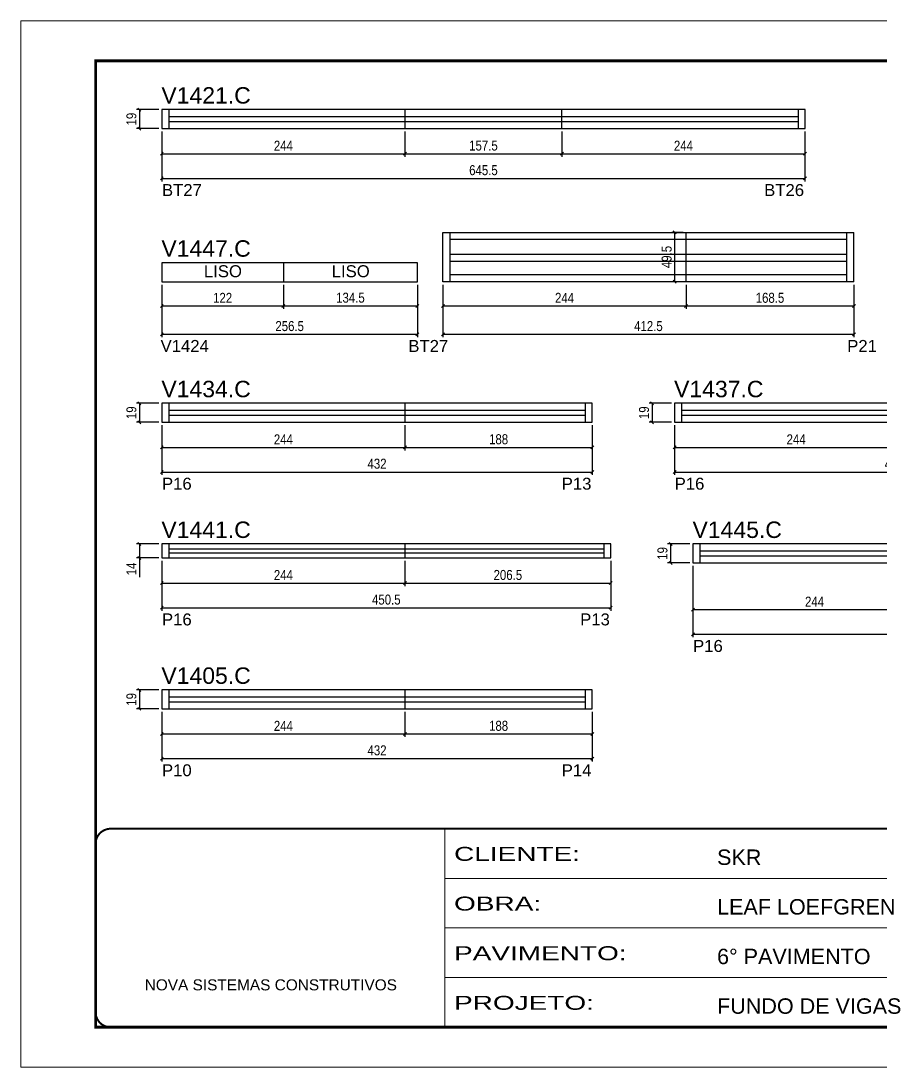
# Model space of a CAD drawing. Extents: x 1959 to 8212, y 239 to 4735.
# Drawn here: x 6727 to 7590, y 2537 to 3587 of the extents above; entities that cross this region are included whole.
import ezdxf

# ---------------------------------------------------------------- set-up
doc = ezdxf.new("R2010")
doc.units = 0
doc.linetypes.add('CONTINUO', pattern=[0])
doc.linetypes.add('DASHED', pattern=[0.75, 0.5, -0.25])
for name, color, linetype in [('5', 5, 'Continuous'), ('COTA', 241, 'Continuous'), ('NOMENCLATURA', 7, 'Continuous'), ('Painéis', 200, 'Continuous'), ('SARR_2.2x7', 40, 'Continuous'), ('SARR_EDITAR', 141, 'Continuous')]:
    doc.layers.add(name, color=color, linetype=linetype)
doc.layers.add('Folhas', color=255, linetype='Continuous', lineweight=9)
doc.layers.add('SARRAFO DE PRESSAO', color=251, linetype='DASHED', lineweight=9)
doc.styles.add('ARIAL', font='arial.ttf')
doc.styles.add('COTA TECNICA', font='techl___.ttf', dxfattribs={"height": 10})
doc.styles.add('COTA TECNICA-50', font='techl___.ttf', dxfattribs={"height": 10})
doc.styles.get("Standard").update_dxf_attribs({"font": 'arial.ttf'})
doc.styles.add('Tecnologia', font='')
doc.styles.get('Tecnologia').set_extended_font_data('Forgotten Futurist')
doc.dimstyles.new('COTA PAINEL-50', dxfattribs={"dimtxt": 10, "dimasz": 3, "dimexe": 3, "dimexo": 3, "dimgap": 3, "dimtad": 1, "dimdec": 1, "dimzin": 12, "dimdsep": 46, "dimtxsty": 'COTA TECNICA-50', "dimblk1": 'OBLIQUE', "dimblk2": 'OBLIQUE', "dimsah": 1, "dimcen": 0.9, "dimclrd": 4, "dimclre": 4, "dimclrt": 240, "dimadec": 1, "dimazin": 3, "dimtfac": 1, "dimtdec": 1, "dimtmove": 0, "dimatfit": 3, "dimfxl": 1, "dimtolj": 1, "dimtzin": 12, "dimarcsym": 0})
doc.dimstyles.new('PAINEL', dxfattribs={"dimtxt": 10, "dimasz": 3, "dimexe": 3, "dimexo": 3, "dimgap": 3, "dimtad": 1, "dimdec": 1, "dimzin": 12, "dimdsep": 46, "dimtxsty": 'COTA TECNICA', "dimblk1": 'OBLIQUE', "dimblk2": 'OBLIQUE', "dimsah": 1, "dimcen": 0.9, "dimclrd": 4, "dimclre": 4, "dimclrt": 240, "dimadec": 1, "dimazin": 3, "dimtfac": 1, "dimtdec": 1, "dimtmove": 0, "dimatfit": 3, "dimfxl": 1, "dimtolj": 1, "dimtzin": 12, "dimarcsym": 0})

# ---------------------------------------------------------------- blocks, each defined once
blk = doc.blocks.new('9999999999')
at = {"color": 30, "linetype": 'CONTINUO'}
for p, q in [((98564.6, 34230.2), (98564.6, 34429.4)), ((98564.6, 34379.6), (99584, 34379.6)), ((98564.6, 34329.8), (99488, 34329.8)), ((98564.6, 34280), (99488, 34280))]:
    blk.add_line(p, q, dxfattribs=at)
at = {"color": 30, "linetype": 'CONTINUO', "const_width": 2}
blk.add_lwpolyline([(99584, 34230.2), (99584, 34414.4, 0.414214), (99569, 34429.4), (98229, 34429.4, 0.414214), (98214, 34414.4), (98214, 34245.2, 0.414214), (98229, 34230.2), (99584, 34230.2)], format="xyb", dxfattribs=at)
at = {"layer": 'Folhas'}
blk.add_lwpolyline([(98139, 34190.2), (99624, 34190.2), (99624, 35240.2), (98139, 35240.2)], close=True, dxfattribs=at)
at = {"layer": 'Folhas', "color": 30, "const_width": 3}
blk.add_lwpolyline([(98214, 34230.2), (99584, 34230.2), (99584, 35200.2), (98214, 35200.2)], close=True, dxfattribs=at)
at = {"color": 7, "linetype": 'Continuous', "ltscale": 5, "style": 'ARIAL'}
for s, height, p in [('SKR', 15.48, (98837.7, 34393.1)), ('LEAF LOEFGREN', 15.483, (98837.7, 34343.3)), ('6° PAVIMENTO', 15.483, (98837.7, 34293.5)), ('NOVA SISTEMAS CONSTRUTIVOS', 11.059, (98263.2, 34267.2)), ('FUNDO DE VIGAS', 15.483, (98837.7, 34243.7))]:
    blk.add_text(s, height=height, dxfattribs=at).set_placement(p)
at = {"layer": 'Folhas', "color": 7, "style": 'Tecnologia', "width": 1.5}
for s, p in [('CLIENTE:', (98573.7, 34397.2)), ('OBRA:', (98573.7, 34347.3)), ('PAVIMENTO:', (98573.7, 34297.5)), ('PROJETO:', (98573.7, 34247.7))]:
    blk.add_text(s, height=14, dxfattribs=at).set_placement(p)
blk = doc.blocks.new('_Oblique')
at = {"color": 0, "linetype": 'ByBlock', "lineweight": -2}
blk.add_line((-0.5, -0.5), (0.5, 0.5), dxfattribs=at)
blk = doc.blocks.new('*D108')
at = {"layer": 'COTA', "color": 4, "linetype": 'ByBlock', "lineweight": -2, "transparency": 16777216}
for p, q in [((6868.7, 3475.6), (6868.7, 3425.6)), ((7514.2, 3475.6), (7514.2, 3425.6)), ((6868.7, 3428.6), (7514.2, 3428.6))]:
    blk.add_line(p, q, dxfattribs=at)
at = {"layer": 'Defpoints', "color": 0, "linetype": 'ByBlock', "transparency": 16777216}
for p in [(6868.7, 3478.6), (7514.2, 3478.6), (7514.2, 3428.6)]:
    blk.add_point(p, dxfattribs=at)
at = {"layer": 'COTA', "color": 4, "linetype": 'ByBlock', "lineweight": -2, "transparency": 16777216, "xscale": 3, "yscale": 3, "zscale": 3, "rotation": 180}
blk.add_blockref('_Oblique', (6868.7, 3428.6), dxfattribs=at)
at = {"layer": 'COTA', "color": 4, "linetype": 'ByBlock', "lineweight": -2, "transparency": 16777216, "xscale": 3, "yscale": 3, "zscale": 3}
blk.add_blockref('_Oblique', (7514.2, 3428.6), dxfattribs=at)
at = {"layer": 'COTA', "color": 240, "linetype": 'ByBlock', "transparency": 16777216, "insert": (7191.5, 3436.8), "char_height": 10, "attachment_point": 5, "style": 'COTA TECNICA-50'}
blk.add_mtext('\\A1;645.5', dxfattribs=at)
blk = doc.blocks.new('*D109')
at = {"layer": 'COTA', "color": 4, "lineweight": -2, "transparency": 16777216}
for p, q in [((6865.7, 3497.6), (6843.2, 3497.6)), ((6846.2, 3497.6), (6846.2, 3478.6)), ((6865.7, 3478.6), (6843.2, 3478.6))]:
    blk.add_line(p, q, dxfattribs=at)
at = {"layer": 'Defpoints', "color": 0, "transparency": 16777216}
for p in [(6868.7, 3497.6), (6846.2, 3478.6), (6868.7, 3478.6)]:
    blk.add_point(p, dxfattribs=at)
at = {"layer": 'COTA', "color": 4, "lineweight": -2, "transparency": 16777216, "xscale": 3, "yscale": 3, "zscale": 3}
for p, rotation in [((6846.2, 3497.6), 90), ((6846.2, 3478.6), 270)]:
    blk.add_blockref('_Oblique', p, dxfattribs=dict(at, rotation=rotation))
at = {"layer": 'COTA', "color": 240, "transparency": 16777216, "insert": (6838.2, 3488.1), "char_height": 10, "attachment_point": 5, "rotation": 90, "style": 'COTA TECNICA'}
blk.add_mtext('\\A1;19', dxfattribs=at)
blk = doc.blocks.new('*D110')
at = {"layer": 'COTA', "color": 4, "lineweight": -2, "transparency": 16777216}
for p, q in [((6868.7, 3475.6), (6868.7, 3450.3)), ((7112.7, 3475.6), (7112.7, 3450.3)), ((6868.7, 3453.3), (7112.7, 3453.3))]:
    blk.add_line(p, q, dxfattribs=at)
at = {"layer": 'Defpoints', "color": 0, "transparency": 16777216}
for p in [(6868.7, 3478.6), (7112.7, 3478.6), (7112.7, 3453.3)]:
    blk.add_point(p, dxfattribs=at)
at = {"layer": 'COTA', "color": 4, "lineweight": -2, "transparency": 16777216, "xscale": 3, "yscale": 3, "zscale": 3, "rotation": 180}
blk.add_blockref('_Oblique', (6868.7, 3453.3), dxfattribs=at)
at = {"layer": 'COTA', "color": 4, "lineweight": -2, "transparency": 16777216, "xscale": 3, "yscale": 3, "zscale": 3}
blk.add_blockref('_Oblique', (7112.7, 3453.3), dxfattribs=at)
at = {"layer": 'COTA', "color": 240, "transparency": 16777216, "insert": (6990.7, 3461.4), "char_height": 10, "attachment_point": 5, "style": 'COTA TECNICA'}
blk.add_mtext('\\A1;244', dxfattribs=at)
blk = doc.blocks.new('*D111')
at = {"layer": 'COTA', "color": 4, "lineweight": -2, "transparency": 16777216}
for p, q in [((7112.7, 3475.6), (7112.7, 3450.3)), ((7270.2, 3475.6), (7270.2, 3450.3)), ((7112.7, 3453.3), (7270.2, 3453.3))]:
    blk.add_line(p, q, dxfattribs=at)
at = {"layer": 'Defpoints', "color": 0, "transparency": 16777216}
for p in [(7112.7, 3478.6), (7270.2, 3478.6), (7270.2, 3453.3)]:
    blk.add_point(p, dxfattribs=at)
at = {"layer": 'COTA', "color": 4, "lineweight": -2, "transparency": 16777216, "xscale": 3, "yscale": 3, "zscale": 3, "rotation": 180}
blk.add_blockref('_Oblique', (7112.7, 3453.3), dxfattribs=at)
at = {"layer": 'COTA', "color": 4, "lineweight": -2, "transparency": 16777216, "xscale": 3, "yscale": 3, "zscale": 3}
blk.add_blockref('_Oblique', (7270.2, 3453.3), dxfattribs=at)
at = {"layer": 'COTA', "color": 240, "transparency": 16777216, "insert": (7191.5, 3461.5), "char_height": 10, "attachment_point": 5, "style": 'COTA TECNICA'}
blk.add_mtext('\\A1;157.5', dxfattribs=at)
blk = doc.blocks.new('*D112')
at = {"layer": 'COTA', "color": 4, "lineweight": -2, "transparency": 16777216}
for p, q in [((7270.2, 3475.6), (7270.2, 3450.3)), ((7514.2, 3475.6), (7514.2, 3450.3)), ((7270.2, 3453.3), (7514.2, 3453.3))]:
    blk.add_line(p, q, dxfattribs=at)
at = {"layer": 'Defpoints', "color": 0, "transparency": 16777216}
for p in [(7270.2, 3478.6), (7514.2, 3478.6), (7514.2, 3453.3)]:
    blk.add_point(p, dxfattribs=at)
at = {"layer": 'COTA', "color": 4, "lineweight": -2, "transparency": 16777216, "xscale": 3, "yscale": 3, "zscale": 3, "rotation": 180}
blk.add_blockref('_Oblique', (7270.2, 3453.3), dxfattribs=at)
at = {"layer": 'COTA', "color": 4, "lineweight": -2, "transparency": 16777216, "xscale": 3, "yscale": 3, "zscale": 3}
blk.add_blockref('_Oblique', (7514.2, 3453.3), dxfattribs=at)
at = {"layer": 'COTA', "color": 240, "transparency": 16777216, "insert": (7392.2, 3461.4), "char_height": 10, "attachment_point": 5, "style": 'COTA TECNICA'}
blk.add_mtext('\\A1;244', dxfattribs=at)
blk = doc.blocks.new('*D113')
at = {"layer": 'COTA', "color": 4, "linetype": 'ByBlock', "lineweight": -2, "transparency": 16777216}
for p, q in [((6868.7, 3321.9), (6868.7, 3269.2)), ((7125.2, 3321.9), (7125.2, 3269.2)), ((6868.7, 3272.2), (7125.2, 3272.2))]:
    blk.add_line(p, q, dxfattribs=at)
at = {"layer": 'Defpoints', "color": 0, "linetype": 'ByBlock', "transparency": 16777216}
for p in [(6868.7, 3324.9), (7125.2, 3324.9), (7125.2, 3272.2)]:
    blk.add_point(p, dxfattribs=at)
at = {"layer": 'COTA', "color": 4, "linetype": 'ByBlock', "lineweight": -2, "transparency": 16777216, "xscale": 3, "yscale": 3, "zscale": 3, "rotation": 180}
blk.add_blockref('_Oblique', (6868.7, 3272.2), dxfattribs=at)
at = {"layer": 'COTA', "color": 4, "linetype": 'ByBlock', "lineweight": -2, "transparency": 16777216, "xscale": 3, "yscale": 3, "zscale": 3}
blk.add_blockref('_Oblique', (7125.2, 3272.2), dxfattribs=at)
at = {"layer": 'COTA', "color": 240, "linetype": 'ByBlock', "transparency": 16777216, "insert": (6997, 3280.3), "char_height": 10, "attachment_point": 5, "style": 'COTA TECNICA-50'}
blk.add_mtext('\\A1;256.5', dxfattribs=at)
blk = doc.blocks.new('*D114')
at = {"layer": 'COTA', "color": 4, "lineweight": -2, "transparency": 16777216}
for p, q in [((6868.7, 3321.9), (6868.7, 3297.6)), ((6990.7, 3321.9), (6990.7, 3297.6)), ((6868.7, 3300.6), (6990.7, 3300.6))]:
    blk.add_line(p, q, dxfattribs=at)
at = {"layer": 'Defpoints', "color": 0, "transparency": 16777216}
for p in [(6868.7, 3324.9), (6990.7, 3324.9), (6990.7, 3300.6)]:
    blk.add_point(p, dxfattribs=at)
at = {"layer": 'COTA', "color": 4, "lineweight": -2, "transparency": 16777216, "xscale": 3, "yscale": 3, "zscale": 3, "rotation": 180}
blk.add_blockref('_Oblique', (6868.7, 3300.6), dxfattribs=at)
at = {"layer": 'COTA', "color": 4, "lineweight": -2, "transparency": 16777216, "xscale": 3, "yscale": 3, "zscale": 3}
blk.add_blockref('_Oblique', (6990.7, 3300.6), dxfattribs=at)
at = {"layer": 'COTA', "color": 240, "transparency": 16777216, "insert": (6929.7, 3308.7), "char_height": 10, "attachment_point": 5, "style": 'COTA TECNICA'}
blk.add_mtext('\\A1;122', dxfattribs=at)
blk = doc.blocks.new('*D115')
at = {"layer": 'COTA', "color": 4, "lineweight": -2, "transparency": 16777216}
for p, q in [((6990.7, 3321.9), (6990.7, 3297.6)), ((7125.2, 3321.9), (7125.2, 3297.6)), ((6990.7, 3300.6), (7125.2, 3300.6))]:
    blk.add_line(p, q, dxfattribs=at)
at = {"layer": 'Defpoints', "color": 0, "transparency": 16777216}
for p in [(6990.7, 3324.9), (7125.2, 3324.9), (7125.2, 3300.6)]:
    blk.add_point(p, dxfattribs=at)
at = {"layer": 'COTA', "color": 4, "lineweight": -2, "transparency": 16777216, "xscale": 3, "yscale": 3, "zscale": 3, "rotation": 180}
blk.add_blockref('_Oblique', (6990.7, 3300.6), dxfattribs=at)
at = {"layer": 'COTA', "color": 4, "lineweight": -2, "transparency": 16777216, "xscale": 3, "yscale": 3, "zscale": 3}
blk.add_blockref('_Oblique', (7125.2, 3300.6), dxfattribs=at)
at = {"layer": 'COTA', "color": 240, "transparency": 16777216, "insert": (7058, 3308.8), "char_height": 10, "attachment_point": 5, "style": 'COTA TECNICA'}
blk.add_mtext('\\A1;134.5', dxfattribs=at)
blk = doc.blocks.new('*D117')
at = {"layer": 'COTA', "color": 4, "lineweight": -2, "transparency": 16777216}
for p, q in [((7150.9, 3321.9), (7150.9, 3269.2)), ((7563.4, 3321.9), (7563.4, 3269.2)), ((7150.9, 3272.2), (7563.4, 3272.2))]:
    blk.add_line(p, q, dxfattribs=at)
at = {"layer": 'Defpoints', "color": 0, "transparency": 16777216}
for p in [(7150.9, 3324.9), (7563.4, 3324.9), (7563.4, 3272.2)]:
    blk.add_point(p, dxfattribs=at)
at = {"layer": 'COTA', "color": 4, "lineweight": -2, "transparency": 16777216, "xscale": 3, "yscale": 3, "zscale": 3, "rotation": 180}
blk.add_blockref('_Oblique', (7150.9, 3272.2), dxfattribs=at)
at = {"layer": 'COTA', "color": 4, "lineweight": -2, "transparency": 16777216, "xscale": 3, "yscale": 3, "zscale": 3}
blk.add_blockref('_Oblique', (7563.4, 3272.2), dxfattribs=at)
at = {"layer": 'COTA', "color": 240, "transparency": 16777216, "insert": (7357.1, 3280.3), "char_height": 10, "attachment_point": 5, "style": 'COTA TECNICA'}
blk.add_mtext('\\A1;412.5', dxfattribs=at)
blk = doc.blocks.new('*D118')
at = {"layer": 'COTA', "color": 4, "lineweight": -2, "transparency": 16777216}
for p, q in [((7150.9, 3321.9), (7150.9, 3297.6)), ((7394.9, 3321.9), (7394.9, 3297.6)), ((7150.9, 3300.6), (7394.9, 3300.6))]:
    blk.add_line(p, q, dxfattribs=at)
at = {"layer": 'Defpoints', "color": 0, "transparency": 16777216}
for p in [(7150.9, 3324.9), (7394.9, 3324.9), (7394.9, 3300.6)]:
    blk.add_point(p, dxfattribs=at)
at = {"layer": 'COTA', "color": 4, "lineweight": -2, "transparency": 16777216, "xscale": 3, "yscale": 3, "zscale": 3, "rotation": 180}
blk.add_blockref('_Oblique', (7150.9, 3300.6), dxfattribs=at)
at = {"layer": 'COTA', "color": 4, "lineweight": -2, "transparency": 16777216, "xscale": 3, "yscale": 3, "zscale": 3}
blk.add_blockref('_Oblique', (7394.9, 3300.6), dxfattribs=at)
at = {"layer": 'COTA', "color": 240, "transparency": 16777216, "insert": (7272.9, 3308.7), "char_height": 10, "attachment_point": 5, "style": 'COTA TECNICA'}
blk.add_mtext('\\A1;244', dxfattribs=at)
blk = doc.blocks.new('*D116')
at = {"layer": 'COTA', "color": 4, "lineweight": -2, "transparency": 16777216}
for p, q in [((7394.9, 3321.9), (7394.9, 3297.6)), ((7563.4, 3321.9), (7563.4, 3297.6)), ((7394.9, 3300.6), (7563.4, 3300.6))]:
    blk.add_line(p, q, dxfattribs=at)
at = {"layer": 'Defpoints', "color": 0, "transparency": 16777216}
for p in [(7394.9, 3324.9), (7563.4, 3324.9), (7563.4, 3300.6)]:
    blk.add_point(p, dxfattribs=at)
at = {"layer": 'COTA', "color": 4, "lineweight": -2, "transparency": 16777216, "xscale": 3, "yscale": 3, "zscale": 3, "rotation": 180}
blk.add_blockref('_Oblique', (7394.9, 3300.6), dxfattribs=at)
at = {"layer": 'COTA', "color": 4, "lineweight": -2, "transparency": 16777216, "xscale": 3, "yscale": 3, "zscale": 3}
blk.add_blockref('_Oblique', (7563.4, 3300.6), dxfattribs=at)
at = {"layer": 'COTA', "color": 240, "transparency": 16777216, "insert": (7479.1, 3308.7), "char_height": 10, "attachment_point": 5, "style": 'COTA TECNICA'}
blk.add_mtext('\\A1;168.5', dxfattribs=at)
blk = doc.blocks.new('*D125')
at = {"layer": 'COTA', "color": 4, "linetype": 'ByBlock', "lineweight": -2, "transparency": 16777216}
for p, q in [((6868.7, 3180.9), (6868.7, 3130.9)), ((7300.7, 3180.9), (7300.7, 3130.9)), ((6868.7, 3133.9), (7300.7, 3133.9))]:
    blk.add_line(p, q, dxfattribs=at)
at = {"layer": 'Defpoints', "color": 0, "linetype": 'ByBlock', "transparency": 16777216}
for p in [(6868.7, 3183.9), (7300.7, 3183.9), (7300.7, 3133.9)]:
    blk.add_point(p, dxfattribs=at)
at = {"layer": 'COTA', "color": 4, "linetype": 'ByBlock', "lineweight": -2, "transparency": 16777216, "xscale": 3, "yscale": 3, "zscale": 3, "rotation": 180}
blk.add_blockref('_Oblique', (6868.7, 3133.9), dxfattribs=at)
at = {"layer": 'COTA', "color": 4, "linetype": 'ByBlock', "lineweight": -2, "transparency": 16777216, "xscale": 3, "yscale": 3, "zscale": 3}
blk.add_blockref('_Oblique', (7300.7, 3133.9), dxfattribs=at)
at = {"layer": 'COTA', "color": 240, "linetype": 'ByBlock', "transparency": 16777216, "insert": (7084.7, 3142.2), "char_height": 10, "attachment_point": 5, "style": 'COTA TECNICA-50'}
blk.add_mtext('\\A1;432', dxfattribs=at)
blk = doc.blocks.new('*D124')
at = {"layer": 'COTA', "color": 4, "lineweight": -2, "transparency": 16777216}
for p, q in [((6865.7, 3202.9), (6843.2, 3202.9)), ((6846.2, 3202.9), (6846.2, 3183.9)), ((6865.7, 3183.9), (6843.2, 3183.9))]:
    blk.add_line(p, q, dxfattribs=at)
at = {"layer": 'Defpoints', "color": 0, "transparency": 16777216}
for p in [(6868.7, 3202.9), (6846.2, 3183.9), (6868.7, 3183.9)]:
    blk.add_point(p, dxfattribs=at)
at = {"layer": 'COTA', "color": 4, "lineweight": -2, "transparency": 16777216, "xscale": 3, "yscale": 3, "zscale": 3}
for p, rotation in [((6846.2, 3202.9), 90), ((6846.2, 3183.9), 270)]:
    blk.add_blockref('_Oblique', p, dxfattribs=dict(at, rotation=rotation))
at = {"layer": 'COTA', "color": 240, "transparency": 16777216, "insert": (6838.2, 3193.4), "char_height": 10, "attachment_point": 5, "rotation": 90, "style": 'COTA TECNICA'}
blk.add_mtext('\\A1;19', dxfattribs=at)
blk = doc.blocks.new('*D126')
at = {"layer": 'COTA', "color": 4, "lineweight": -2, "transparency": 16777216}
for p, q in [((6868.7, 3180.9), (6868.7, 3155.6)), ((7112.7, 3180.9), (7112.7, 3155.6)), ((6868.7, 3158.6), (7112.7, 3158.6))]:
    blk.add_line(p, q, dxfattribs=at)
at = {"layer": 'Defpoints', "color": 0, "transparency": 16777216}
for p in [(6868.7, 3183.9), (7112.7, 3183.9), (7112.7, 3158.6)]:
    blk.add_point(p, dxfattribs=at)
at = {"layer": 'COTA', "color": 4, "lineweight": -2, "transparency": 16777216, "xscale": 3, "yscale": 3, "zscale": 3, "rotation": 180}
blk.add_blockref('_Oblique', (6868.7, 3158.6), dxfattribs=at)
at = {"layer": 'COTA', "color": 4, "lineweight": -2, "transparency": 16777216, "xscale": 3, "yscale": 3, "zscale": 3}
blk.add_blockref('_Oblique', (7112.7, 3158.6), dxfattribs=at)
at = {"layer": 'COTA', "color": 240, "transparency": 16777216, "insert": (6990.7, 3166.7), "char_height": 10, "attachment_point": 5, "style": 'COTA TECNICA'}
blk.add_mtext('\\A1;244', dxfattribs=at)
blk = doc.blocks.new('*D127')
at = {"layer": 'COTA', "color": 4, "lineweight": -2, "transparency": 16777216}
for p, q in [((7112.7, 3180.9), (7112.7, 3155.6)), ((7300.7, 3180.9), (7300.7, 3155.6)), ((7112.7, 3158.6), (7300.7, 3158.6))]:
    blk.add_line(p, q, dxfattribs=at)
at = {"layer": 'Defpoints', "color": 0, "transparency": 16777216}
for p in [(7112.7, 3183.9), (7300.7, 3183.9), (7300.7, 3158.6)]:
    blk.add_point(p, dxfattribs=at)
at = {"layer": 'COTA', "color": 4, "lineweight": -2, "transparency": 16777216, "xscale": 3, "yscale": 3, "zscale": 3, "rotation": 180}
blk.add_blockref('_Oblique', (7112.7, 3158.6), dxfattribs=at)
at = {"layer": 'COTA', "color": 4, "lineweight": -2, "transparency": 16777216, "xscale": 3, "yscale": 3, "zscale": 3}
blk.add_blockref('_Oblique', (7300.7, 3158.6), dxfattribs=at)
at = {"layer": 'COTA', "color": 240, "transparency": 16777216, "insert": (7206.7, 3166.7), "char_height": 10, "attachment_point": 5, "style": 'COTA TECNICA'}
blk.add_mtext('\\A1;188', dxfattribs=at)
blk = doc.blocks.new('*D128')
at = {"layer": 'COTA', "color": 4, "linetype": 'ByBlock', "lineweight": -2, "transparency": 16777216}
for p, q in [((7383.3, 3180.9), (7383.3, 3130.9)), ((7833.8, 3180.9), (7833.8, 3130.9)), ((7383.3, 3133.9), (7833.8, 3133.9))]:
    blk.add_line(p, q, dxfattribs=at)
at = {"layer": 'Defpoints', "color": 0, "linetype": 'ByBlock', "transparency": 16777216}
for p in [(7383.3, 3183.9), (7833.8, 3183.9), (7833.8, 3133.9)]:
    blk.add_point(p, dxfattribs=at)
at = {"layer": 'COTA', "color": 4, "linetype": 'ByBlock', "lineweight": -2, "transparency": 16777216, "xscale": 3, "yscale": 3, "zscale": 3, "rotation": 180}
blk.add_blockref('_Oblique', (7383.3, 3133.9), dxfattribs=at)
at = {"layer": 'COTA', "color": 4, "linetype": 'ByBlock', "lineweight": -2, "transparency": 16777216, "xscale": 3, "yscale": 3, "zscale": 3}
blk.add_blockref('_Oblique', (7833.8, 3133.9), dxfattribs=at)
at = {"layer": 'COTA', "color": 240, "linetype": 'ByBlock', "transparency": 16777216, "insert": (7608.6, 3142), "char_height": 10, "attachment_point": 5, "style": 'COTA TECNICA-50'}
blk.add_mtext('\\A1;450.5', dxfattribs=at)
blk = doc.blocks.new('*D129')
at = {"layer": 'COTA', "color": 4, "lineweight": -2, "transparency": 16777216}
for p, q in [((7380.3, 3202.9), (7357.8, 3202.9)), ((7360.8, 3202.9), (7360.8, 3183.9)), ((7380.3, 3183.9), (7357.8, 3183.9))]:
    blk.add_line(p, q, dxfattribs=at)
at = {"layer": 'Defpoints', "color": 0, "transparency": 16777216}
for p in [(7383.3, 3202.9), (7360.8, 3183.9), (7383.3, 3183.9)]:
    blk.add_point(p, dxfattribs=at)
at = {"layer": 'COTA', "color": 4, "lineweight": -2, "transparency": 16777216, "xscale": 3, "yscale": 3, "zscale": 3}
for p, rotation in [((7360.8, 3202.9), 90), ((7360.8, 3183.9), 270)]:
    blk.add_blockref('_Oblique', p, dxfattribs=dict(at, rotation=rotation))
at = {"layer": 'COTA', "color": 240, "transparency": 16777216, "insert": (7352.7, 3193.4), "char_height": 10, "attachment_point": 5, "rotation": 90, "style": 'COTA TECNICA'}
blk.add_mtext('\\A1;19', dxfattribs=at)
blk = doc.blocks.new('*D130')
at = {"layer": 'COTA', "color": 4, "lineweight": -2, "transparency": 16777216}
for p, q in [((7383.3, 3180.9), (7383.3, 3155.6)), ((7627.3, 3180.9), (7627.3, 3155.6)), ((7383.3, 3158.6), (7627.3, 3158.6))]:
    blk.add_line(p, q, dxfattribs=at)
at = {"layer": 'Defpoints', "color": 0, "transparency": 16777216}
for p in [(7383.3, 3183.9), (7627.3, 3183.9), (7627.3, 3158.6)]:
    blk.add_point(p, dxfattribs=at)
at = {"layer": 'COTA', "color": 4, "lineweight": -2, "transparency": 16777216, "xscale": 3, "yscale": 3, "zscale": 3, "rotation": 180}
blk.add_blockref('_Oblique', (7383.3, 3158.6), dxfattribs=at)
at = {"layer": 'COTA', "color": 4, "lineweight": -2, "transparency": 16777216, "xscale": 3, "yscale": 3, "zscale": 3}
blk.add_blockref('_Oblique', (7627.3, 3158.6), dxfattribs=at)
at = {"layer": 'COTA', "color": 240, "transparency": 16777216, "insert": (7505.3, 3166.7), "char_height": 10, "attachment_point": 5, "style": 'COTA TECNICA'}
blk.add_mtext('\\A1;244', dxfattribs=at)
blk = doc.blocks.new('*D132')
at = {"layer": 'COTA', "color": 4, "linetype": 'ByBlock', "lineweight": -2, "transparency": 16777216}
for p, q in [((6868.7, 3044.7), (6868.7, 2994.7)), ((7319.2, 3044.7), (7319.2, 2994.7)), ((6868.7, 2997.7), (7319.2, 2997.7))]:
    blk.add_line(p, q, dxfattribs=at)
at = {"layer": 'Defpoints', "color": 0, "linetype": 'ByBlock', "transparency": 16777216}
for p in [(6868.7, 3047.7), (7319.2, 3047.7), (7319.2, 2997.7)]:
    blk.add_point(p, dxfattribs=at)
at = {"layer": 'COTA', "color": 4, "linetype": 'ByBlock', "lineweight": -2, "transparency": 16777216, "xscale": 3, "yscale": 3, "zscale": 3, "rotation": 180}
blk.add_blockref('_Oblique', (6868.7, 2997.7), dxfattribs=at)
at = {"layer": 'COTA', "color": 4, "linetype": 'ByBlock', "lineweight": -2, "transparency": 16777216, "xscale": 3, "yscale": 3, "zscale": 3}
blk.add_blockref('_Oblique', (7319.2, 2997.7), dxfattribs=at)
at = {"layer": 'COTA', "color": 240, "linetype": 'ByBlock', "transparency": 16777216, "insert": (7094, 3005.8), "char_height": 10, "attachment_point": 5, "style": 'COTA TECNICA-50'}
blk.add_mtext('\\A1;450.5', dxfattribs=at)
blk = doc.blocks.new('*D133')
at = {"layer": 'COTA', "color": 4, "lineweight": -2, "transparency": 16777216}
for p, q in [((6865.7, 3061.7), (6843.2, 3061.7)), ((6846.2, 3061.7), (6846.2, 3047.7)), ((6865.7, 3047.7), (6843.2, 3047.7)), ((6846.2, 3047.7), (6846.2, 3028.5))]:
    blk.add_line(p, q, dxfattribs=at)
at = {"layer": 'Defpoints', "color": 0, "transparency": 16777216}
for p in [(6868.7, 3061.7), (6846.2, 3047.7), (6868.7, 3047.7)]:
    blk.add_point(p, dxfattribs=at)
at = {"layer": 'COTA', "color": 4, "lineweight": -2, "transparency": 16777216, "xscale": 3, "yscale": 3, "zscale": 3}
for p, rotation in [((6846.2, 3061.7), 90), ((6846.2, 3047.7), 270)]:
    blk.add_blockref('_Oblique', p, dxfattribs=dict(at, rotation=rotation))
at = {"layer": 'COTA', "color": 240, "transparency": 16777216, "insert": (6838.2, 3036.6), "char_height": 10, "attachment_point": 5, "rotation": 90, "style": 'COTA TECNICA'}
blk.add_mtext('\\A1;14', dxfattribs=at)
blk = doc.blocks.new('*D134')
at = {"layer": 'COTA', "color": 4, "lineweight": -2, "transparency": 16777216}
for p, q in [((6868.7, 3044.7), (6868.7, 3019.4)), ((7112.7, 3044.7), (7112.7, 3019.4)), ((6868.7, 3022.4), (7112.7, 3022.4))]:
    blk.add_line(p, q, dxfattribs=at)
at = {"layer": 'Defpoints', "color": 0, "transparency": 16777216}
for p in [(6868.7, 3047.7), (7112.7, 3047.7), (7112.7, 3022.4)]:
    blk.add_point(p, dxfattribs=at)
at = {"layer": 'COTA', "color": 4, "lineweight": -2, "transparency": 16777216, "xscale": 3, "yscale": 3, "zscale": 3, "rotation": 180}
blk.add_blockref('_Oblique', (6868.7, 3022.4), dxfattribs=at)
at = {"layer": 'COTA', "color": 4, "lineweight": -2, "transparency": 16777216, "xscale": 3, "yscale": 3, "zscale": 3}
blk.add_blockref('_Oblique', (7112.7, 3022.4), dxfattribs=at)
at = {"layer": 'COTA', "color": 240, "transparency": 16777216, "insert": (6990.7, 3030.5), "char_height": 10, "attachment_point": 5, "style": 'COTA TECNICA'}
blk.add_mtext('\\A1;244', dxfattribs=at)
blk = doc.blocks.new('*D135')
at = {"layer": 'COTA', "color": 4, "lineweight": -2, "transparency": 16777216}
for p, q in [((7112.7, 3044.7), (7112.7, 3019.4)), ((7319.2, 3044.7), (7319.2, 3019.4)), ((7112.7, 3022.4), (7319.2, 3022.4))]:
    blk.add_line(p, q, dxfattribs=at)
at = {"layer": 'Defpoints', "color": 0, "transparency": 16777216}
for p in [(7112.7, 3047.7), (7319.2, 3047.7), (7319.2, 3022.4)]:
    blk.add_point(p, dxfattribs=at)
at = {"layer": 'COTA', "color": 4, "lineweight": -2, "transparency": 16777216, "xscale": 3, "yscale": 3, "zscale": 3, "rotation": 180}
blk.add_blockref('_Oblique', (7112.7, 3022.4), dxfattribs=at)
at = {"layer": 'COTA', "color": 4, "lineweight": -2, "transparency": 16777216, "xscale": 3, "yscale": 3, "zscale": 3}
blk.add_blockref('_Oblique', (7319.2, 3022.4), dxfattribs=at)
at = {"layer": 'COTA', "color": 240, "transparency": 16777216, "insert": (7216, 3030.5), "char_height": 10, "attachment_point": 5, "style": 'COTA TECNICA'}
blk.add_mtext('\\A1;206.5', dxfattribs=at)
blk = doc.blocks.new('*D136')
at = {"layer": 'COTA', "color": 4, "linetype": 'ByBlock', "lineweight": -2, "transparency": 16777216}
for p, q in [((7401.8, 3039.7), (7401.8, 2968.1)), ((7907.3, 3039.7), (7907.3, 2968.1)), ((7401.8, 2971.1), (7907.3, 2971.1))]:
    blk.add_line(p, q, dxfattribs=at)
at = {"layer": 'Defpoints', "color": 0, "linetype": 'ByBlock', "transparency": 16777216}
for p in [(7401.8, 3042.7), (7907.3, 3042.7), (7907.3, 2971.1)]:
    blk.add_point(p, dxfattribs=at)
at = {"layer": 'COTA', "color": 4, "linetype": 'ByBlock', "lineweight": -2, "transparency": 16777216, "xscale": 3, "yscale": 3, "zscale": 3, "rotation": 180}
blk.add_blockref('_Oblique', (7401.8, 2971.1), dxfattribs=at)
at = {"layer": 'COTA', "color": 4, "linetype": 'ByBlock', "lineweight": -2, "transparency": 16777216, "xscale": 3, "yscale": 3, "zscale": 3}
blk.add_blockref('_Oblique', (7907.3, 2971.1), dxfattribs=at)
at = {"layer": 'COTA', "color": 240, "linetype": 'ByBlock', "transparency": 16777216, "insert": (7654.6, 2979.2), "char_height": 10, "attachment_point": 5, "style": 'COTA TECNICA-50'}
blk.add_mtext('\\A1;505.5', dxfattribs=at)
blk = doc.blocks.new('*D137')
at = {"layer": 'COTA', "color": 4, "lineweight": -2, "transparency": 16777216}
for p, q in [((7398.8, 3061.7), (7376.3, 3061.7)), ((7379.3, 3061.7), (7379.3, 3042.7)), ((7398.8, 3042.7), (7376.3, 3042.7))]:
    blk.add_line(p, q, dxfattribs=at)
at = {"layer": 'Defpoints', "color": 0, "transparency": 16777216}
for p in [(7401.8, 3061.7), (7379.3, 3042.7), (7401.8, 3042.7)]:
    blk.add_point(p, dxfattribs=at)
at = {"layer": 'COTA', "color": 4, "lineweight": -2, "transparency": 16777216, "xscale": 3, "yscale": 3, "zscale": 3}
for p, rotation in [((7379.3, 3061.7), 90), ((7379.3, 3042.7), 270)]:
    blk.add_blockref('_Oblique', p, dxfattribs=dict(at, rotation=rotation))
at = {"layer": 'COTA', "color": 240, "transparency": 16777216, "insert": (7371.2, 3052.2), "char_height": 10, "attachment_point": 5, "rotation": 90, "style": 'COTA TECNICA'}
blk.add_mtext('\\A1;19', dxfattribs=at)
blk = doc.blocks.new('*D138')
at = {"layer": 'COTA', "color": 4, "lineweight": -2, "transparency": 16777216}
for p, q in [((7401.8, 3039.7), (7401.8, 2992.8)), ((7645.8, 3039.7), (7645.8, 2992.8)), ((7401.8, 2995.8), (7645.8, 2995.8))]:
    blk.add_line(p, q, dxfattribs=at)
at = {"layer": 'Defpoints', "color": 0, "transparency": 16777216}
for p in [(7401.8, 3042.7), (7645.8, 3042.7), (7645.8, 2995.8)]:
    blk.add_point(p, dxfattribs=at)
at = {"layer": 'COTA', "color": 4, "lineweight": -2, "transparency": 16777216, "xscale": 3, "yscale": 3, "zscale": 3, "rotation": 180}
blk.add_blockref('_Oblique', (7401.8, 2995.8), dxfattribs=at)
at = {"layer": 'COTA', "color": 4, "lineweight": -2, "transparency": 16777216, "xscale": 3, "yscale": 3, "zscale": 3}
blk.add_blockref('_Oblique', (7645.8, 2995.8), dxfattribs=at)
at = {"layer": 'COTA', "color": 240, "transparency": 16777216, "insert": (7523.8, 3003.8), "char_height": 10, "attachment_point": 5, "style": 'COTA TECNICA'}
blk.add_mtext('\\A1;244', dxfattribs=at)
blk = doc.blocks.new('*D145')
at = {"layer": 'COTA', "color": 4, "linetype": 'ByBlock', "lineweight": -2, "transparency": 16777216}
for p, q in [((6868.7, 2893.2), (6868.7, 2843.3)), ((7300.7, 2893.2), (7300.7, 2843.3)), ((6868.7, 2846.3), (7300.7, 2846.3))]:
    blk.add_line(p, q, dxfattribs=at)
at = {"layer": 'Defpoints', "color": 0, "linetype": 'ByBlock', "transparency": 16777216}
for p in [(6868.7, 2896.2), (7300.7, 2896.2), (7300.7, 2846.3)]:
    blk.add_point(p, dxfattribs=at)
at = {"layer": 'COTA', "color": 4, "linetype": 'ByBlock', "lineweight": -2, "transparency": 16777216, "xscale": 3, "yscale": 3, "zscale": 3, "rotation": 180}
blk.add_blockref('_Oblique', (6868.7, 2846.3), dxfattribs=at)
at = {"layer": 'COTA', "color": 4, "linetype": 'ByBlock', "lineweight": -2, "transparency": 16777216, "xscale": 3, "yscale": 3, "zscale": 3}
blk.add_blockref('_Oblique', (7300.7, 2846.3), dxfattribs=at)
at = {"layer": 'COTA', "color": 240, "linetype": 'ByBlock', "transparency": 16777216, "insert": (7084.7, 2854.5), "char_height": 10, "attachment_point": 5, "style": 'COTA TECNICA-50'}
blk.add_mtext('\\A1;432', dxfattribs=at)
blk = doc.blocks.new('*D146')
at = {"layer": 'COTA', "color": 4, "lineweight": -2, "transparency": 16777216}
for p, q in [((6865.7, 2915.2), (6843.2, 2915.2)), ((6846.2, 2915.2), (6846.2, 2896.2)), ((6865.7, 2896.2), (6843.2, 2896.2))]:
    blk.add_line(p, q, dxfattribs=at)
at = {"layer": 'Defpoints', "color": 0, "transparency": 16777216}
for p in [(6868.7, 2915.2), (6846.2, 2896.2), (6868.7, 2896.2)]:
    blk.add_point(p, dxfattribs=at)
at = {"layer": 'COTA', "color": 4, "lineweight": -2, "transparency": 16777216, "xscale": 3, "yscale": 3, "zscale": 3}
for p, rotation in [((6846.2, 2915.2), 90), ((6846.2, 2896.2), 270)]:
    blk.add_blockref('_Oblique', p, dxfattribs=dict(at, rotation=rotation))
at = {"layer": 'COTA', "color": 240, "transparency": 16777216, "insert": (6838.2, 2905.7), "char_height": 10, "attachment_point": 5, "rotation": 90, "style": 'COTA TECNICA'}
blk.add_mtext('\\A1;19', dxfattribs=at)
blk = doc.blocks.new('*D147')
at = {"layer": 'COTA', "color": 4, "lineweight": -2, "transparency": 16777216}
for p, q in [((6868.7, 2893.2), (6868.7, 2868)), ((7112.7, 2893.2), (7112.7, 2868)), ((6868.7, 2871), (7112.7, 2871))]:
    blk.add_line(p, q, dxfattribs=at)
at = {"layer": 'Defpoints', "color": 0, "transparency": 16777216}
for p in [(6868.7, 2896.2), (7112.7, 2896.2), (7112.7, 2871)]:
    blk.add_point(p, dxfattribs=at)
at = {"layer": 'COTA', "color": 4, "lineweight": -2, "transparency": 16777216, "xscale": 3, "yscale": 3, "zscale": 3, "rotation": 180}
blk.add_blockref('_Oblique', (6868.7, 2871), dxfattribs=at)
at = {"layer": 'COTA', "color": 4, "lineweight": -2, "transparency": 16777216, "xscale": 3, "yscale": 3, "zscale": 3}
blk.add_blockref('_Oblique', (7112.7, 2871), dxfattribs=at)
at = {"layer": 'COTA', "color": 240, "transparency": 16777216, "insert": (6990.7, 2879.1), "char_height": 10, "attachment_point": 5, "style": 'COTA TECNICA'}
blk.add_mtext('\\A1;244', dxfattribs=at)
blk = doc.blocks.new('*D148')
at = {"layer": 'COTA', "color": 4, "lineweight": -2, "transparency": 16777216}
for p, q in [((7112.7, 2893.2), (7112.7, 2868)), ((7300.7, 2893.2), (7300.7, 2868)), ((7112.7, 2871), (7300.7, 2871))]:
    blk.add_line(p, q, dxfattribs=at)
at = {"layer": 'Defpoints', "color": 0, "transparency": 16777216}
for p in [(7112.7, 2896.2), (7300.7, 2896.2), (7300.7, 2871)]:
    blk.add_point(p, dxfattribs=at)
at = {"layer": 'COTA', "color": 4, "lineweight": -2, "transparency": 16777216, "xscale": 3, "yscale": 3, "zscale": 3, "rotation": 180}
blk.add_blockref('_Oblique', (7112.7, 2871), dxfattribs=at)
at = {"layer": 'COTA', "color": 4, "lineweight": -2, "transparency": 16777216, "xscale": 3, "yscale": 3, "zscale": 3}
blk.add_blockref('_Oblique', (7300.7, 2871), dxfattribs=at)
at = {"layer": 'COTA', "color": 240, "transparency": 16777216, "insert": (7206.7, 2879.1), "char_height": 10, "attachment_point": 5, "style": 'COTA TECNICA'}
blk.add_mtext('\\A1;188', dxfattribs=at)
blk = doc.blocks.new('*D180')
at = {"layer": 'COTA', "color": 4, "lineweight": -2, "transparency": 16777216}
for p, q in [((7391.9, 3374.4), (7380.5, 3374.4)), ((7383.5, 3324.9), (7383.5, 3374.4)), ((7391.9, 3324.9), (7380.5, 3324.9))]:
    blk.add_line(p, q, dxfattribs=at)
at = {"layer": 'Defpoints', "color": 0, "transparency": 16777216}
for p in [(7383.5, 3374.4), (7394.9, 3374.4), (7394.9, 3324.9)]:
    blk.add_point(p, dxfattribs=at)
at = {"layer": 'COTA', "color": 4, "lineweight": -2, "transparency": 16777216, "xscale": 3, "yscale": 3, "zscale": 3}
for p, rotation in [((7383.5, 3374.4), 90), ((7383.5, 3324.9), 270)]:
    blk.add_blockref('_Oblique', p, dxfattribs=dict(at, rotation=rotation))
at = {"layer": 'COTA', "color": 240, "transparency": 16777216, "insert": (7375.4, 3349.7), "char_height": 10, "attachment_point": 5, "rotation": 90, "style": 'COTA TECNICA'}
blk.add_mtext('\\A1;49.5', dxfattribs=at)

msp = doc.modelspace()

# ---------------------------------------------------------------- linework, layer by layer
at = {"layer": 'Painéis', "linetype": 'ByBlock'}
for p, q in [((6868.74, 3497.6), (6868.74, 3478.6)), ((7514.24, 3497.6), (6868.74, 3497.6)), ((7112.74, 3497.6), (7112.74, 3478.6)), ((7270.24, 3478.6), (7270.24, 3497.6)), ((7514.24, 3478.6), (7514.24, 3497.6)), ((6868.74, 3478.6), (7514.24, 3478.6)), ((7150.88, 3324.92), (7150.88, 3374.42)), ((7150.88, 3374.42), (7563.38, 3374.42)), ((7394.88, 3324.92), (7394.88, 3374.42)), ((7563.38, 3324.92), (7563.38, 3374.42)), ((6868.74, 3343.92), (6868.74, 3324.92)), ((7125.24, 3343.92), (6868.74, 3343.92)), ((6990.74, 3343.92), (6990.74, 3324.92)), ((7125.24, 3324.92), (7125.24, 3343.92)), ((6868.74, 3324.92), (7125.24, 3324.92)), ((7563.38, 3324.92), (7150.88, 3324.92)), ((6868.74, 3202.88), (6868.74, 3183.88)), ((7300.74, 3202.88), (6868.74, 3202.88)), ((7112.74, 3202.88), (7112.74, 3183.88)), ((7300.74, 3183.88), (7300.74, 3202.88)), ((7383.32, 3202.88), (7383.32, 3183.88)), ((7833.82, 3202.88), (7383.32, 3202.88)), ((6868.74, 3183.88), (7300.74, 3183.88)), ((7383.32, 3183.88), (7833.82, 3183.88)), ((6868.74, 3061.65), (6868.74, 3047.65)), ((7319.24, 3061.65), (6868.74, 3061.65)), ((7112.74, 3061.65), (7112.74, 3047.65)), ((7319.24, 3047.65), (7319.24, 3061.65)), ((7401.82, 3061.65), (7401.82, 3042.65)), ((7907.32, 3061.65), (7401.82, 3061.65)), ((6868.74, 3047.65), (7319.24, 3047.65)), ((7401.82, 3042.65), (7907.32, 3042.65)), ((6868.74, 2915.23), (6868.74, 2896.23)), ((7300.74, 2915.23), (6868.74, 2915.23)), ((7112.74, 2915.23), (7112.74, 2896.23)), ((7300.74, 2896.23), (7300.74, 2915.23)), ((6868.74, 2896.23), (7300.74, 2896.23))]:
    msp.add_line(p, q, dxfattribs=at)
at = {"layer": 'SARR_2.2x7', "linetype": 'Continuous'}
for p, q in [((6875.74, 3497.6), (6875.74, 3478.6)), ((7507.24, 3497.6), (7507.24, 3478.6)), ((6875.74, 3490.6), (7112.74, 3490.6)), ((7112.74, 3490.6), (7270.24, 3490.6)), ((7270.24, 3490.6), (7507.24, 3490.6)), ((6875.74, 3485.6), (7112.74, 3485.6)), ((7112.74, 3485.6), (7270.24, 3485.6)), ((7270.24, 3485.6), (7507.24, 3485.6)), ((7157.88, 3374.42), (7157.88, 3324.92)), ((7556.38, 3324.92), (7556.38, 3374.42)), ((7394.88, 3367.42), (7157.88, 3367.42)), ((7556.38, 3367.42), (7394.88, 3367.42)), ((7394.88, 3352.1), (7157.88, 3352.1)), ((7556.38, 3352.1), (7394.88, 3352.1)), ((7394.88, 3345.1), (7157.88, 3345.1)), ((7556.38, 3345.1), (7394.88, 3345.1)), ((7394.88, 3331.92), (7157.88, 3331.92)), ((7556.38, 3331.92), (7394.88, 3331.92)), ((6875.74, 3202.88), (6875.74, 3183.88)), ((7293.74, 3202.88), (7293.74, 3183.88)), ((7390.32, 3202.88), (7390.32, 3183.88)), ((6875.74, 3195.88), (7112.74, 3195.88)), ((7112.74, 3195.88), (7293.74, 3195.88)), ((7390.32, 3195.88), (7627.32, 3195.88)), ((6875.74, 3190.88), (7112.74, 3190.88)), ((7112.74, 3190.88), (7293.74, 3190.88)), ((7390.32, 3190.88), (7627.32, 3190.88)), ((6875.74, 3061.65), (6875.74, 3047.65)), ((7312.24, 3061.65), (7312.24, 3047.65)), ((7408.82, 3061.65), (7408.82, 3042.65)), ((7408.82, 3054.65), (7645.82, 3054.65)), ((7408.82, 3049.65), (7645.82, 3049.65)), ((6875.74, 2915.23), (6875.74, 2896.23)), ((7293.74, 2915.23), (7293.74, 2896.23)), ((6875.74, 2908.23), (7112.74, 2908.23)), ((6875.74, 2903.23), (7112.74, 2903.23)), ((7112.74, 2908.23), (7293.74, 2908.23)), ((7112.74, 2903.23), (7293.74, 2903.23))]:
    msp.add_line(p, q, dxfattribs=at)
at = {"layer": 'SARR_EDITAR', "linetype": 'Continuous'}
for p, q in [((6875.74, 3056.65), (7112.74, 3056.65)), ((7112.74, 3056.65), (7312.24, 3056.65)), ((6875.74, 3052.65), (7112.74, 3052.65)), ((7112.74, 3052.65), (7312.24, 3052.65))]:
    msp.add_line(p, q, dxfattribs=at)

# ---------------------------------------------------------------- block references
at = {"layer": 'SARRAFO DE PRESSAO', "color": 6, "linetype": 'ByBlock'}
msp.add_blockref('9999999999', (-91411.71, -31653.56), dxfattribs=at)

# ---------------------------------------------------------------- texts
at = {"layer": '5', "linetype": 'Continuous'}
for s, rotation, p in [('BT27', 0.00004, (6868.83, 3410.89)), ('BT26', 359.99996, (7473.26, 3410.89)), ('LISO', 359.99996, (6910.92, 3329.43)), ('LISO', 359.99996, (7039.17, 3329.43)), ('V1424', 359.99996, (6867.44, 3254.41)), ('BT27', 359.99996, (7116.1, 3254.41)), ('P21', 359.99996, (7556.62, 3254.41)), ('P16', 0.00004, (6868.83, 3116.18)), ('P13', 359.99996, (7270.07, 3116.18)), ('P16', 0.00004, (7383.4, 3116.18)), ('P16', 0.00004, (6868.83, 2979.95)), ('P13', 359.99996, (7288.57, 2979.95)), ('P16', 0.00004, (7401.9, 2953.31)), ('P10', 0.00004, (6868.83, 2828.52)), ('P14', 359.99996, (7270.07, 2828.52))]:
    msp.add_text(s, height=12, rotation=rotation, dxfattribs=at).set_placement(p)
at = {"layer": 'NOMENCLATURA', "linetype": 'Continuous'}
for s, p in [('V1421.C', (6868.27, 3503.65)), ('V1447.C', (6868.27, 3349.98)), ('V1434.C', (6868.27, 3208.94)), ('V1437.C', (7382.85, 3208.94)), ('V1441.C', (6868.27, 3067.71)), ('V1445.C', (7401.35, 3067.71)), ('V1405.C', (6868.27, 2921.28))]:
    msp.add_text(s, height=16.5, dxfattribs=at).set_placement(p)

# ---------------------------------------------------------------- dimensions: what is measured, and where the dimension line sits
at = {"layer": 'COTA'}
for base, p1, p2, picture, middle in [((6846.25, 3478.6), (6868.74, 3497.6), (6868.74, 3478.6), '*D109', (6838.16, 3488.1)), ((7383.51, 3374.42), (7394.88, 3324.92), (7394.88, 3374.42), '*D180', (7375.37, 3349.67)), ((6846.25, 3183.88), (6868.74, 3202.88), (6868.74, 3183.88), '*D124', (6838.16, 3193.38)), ((7360.82, 3183.88), (7383.32, 3202.88), (7383.32, 3183.88), '*D129', (7352.73, 3193.38)), ((6846.25, 3047.65), (6868.74, 3061.65), (6868.74, 3047.65), '*D133', (6838.17, 3036.59)), ((7379.32, 3042.65), (7401.82, 3061.65), (7401.82, 3042.65), '*D137', (7371.23, 3052.15)), ((6846.25, 2896.23), (6868.74, 2915.23), (6868.74, 2896.23), '*D146', (6838.16, 2905.73))]:
    dim = msp.add_linear_dim(base=base, p1=p1, p2=p2, angle=90, dimstyle='PAINEL', dxfattribs=at)
    dim.commit()
    dim.dimension.update_dxf_attribs({"geometry": picture, "text_midpoint": middle})
at = {"layer": 'COTA', "color": 1, "linetype": 'ByBlock'}
for base, p1, p2, picture, middle in [((7514.24, 3428.65), (6868.74, 3478.6), (7514.24, 3478.6), '*D108', (7191.49, 3436.76)), ((7125.24, 3272.17), (6868.74, 3324.92), (7125.24, 3324.92), '*D113', (6996.99, 3280.28)), ((7300.74, 3133.94), (6868.74, 3183.88), (7300.74, 3183.88), '*D125', (7084.74, 3142.16)), ((7833.82, 3133.94), (7383.32, 3183.88), (7833.82, 3183.88), '*D128', (7608.57, 3142.05)), ((7319.24, 2997.71), (6868.74, 3047.65), (7319.24, 3047.65), '*D132', (7093.99, 3005.82)), ((7907.32, 2971.07), (7401.82, 3042.65), (7907.32, 3042.65), '*D136', (7654.57, 2979.18)), ((7300.74, 2846.28), (6868.74, 2896.23), (7300.74, 2896.23), '*D145', (7084.74, 2854.5))]:
    dim = msp.add_linear_dim(base=base, p1=p1, p2=p2, dimstyle='COTA PAINEL-50', override={"dimarcsym": 1}, dxfattribs=at)
    dim.commit()
    dim.dimension.update_dxf_attribs({"geometry": picture, "text_midpoint": middle})
at = {"layer": 'COTA'}
for base, p1, p2, picture, middle in [((7112.74, 3453.35), (6868.74, 3478.6), (7112.74, 3478.6), '*D110', (6990.74, 3461.42)), ((7514.24, 3453.35), (7270.24, 3478.6), (7514.24, 3478.6), '*D112', (7392.24, 3461.42)), ((6990.74, 3300.6), (6868.74, 3324.92), (6990.74, 3324.92), '*D114', (6929.74, 3308.66)), ((7563.38, 3272.17), (7150.88, 3324.92), (7563.38, 3324.92), '*D117', (7357.13, 3280.28)), ((7394.88, 3300.6), (7150.88, 3324.92), (7394.88, 3324.92), '*D118', (7272.88, 3308.67)), ((7112.74, 3158.64), (6868.74, 3183.88), (7112.74, 3183.88), '*D126', (6990.74, 3166.71)), ((7627.32, 3158.64), (7383.32, 3183.88), (7627.32, 3183.88), '*D130', (7505.32, 3166.71)), ((7112.74, 3022.4), (6868.74, 3047.65), (7112.74, 3047.65), '*D134', (6990.74, 3030.48)), ((7645.82, 2995.77), (7401.82, 3042.65), (7645.82, 3042.65), '*D138', (7523.82, 3003.84)), ((7112.74, 2870.98), (6868.74, 2896.23), (7112.74, 2896.23), '*D147', (6990.74, 2879.05))]:
    dim = msp.add_linear_dim(base=base, p1=p1, p2=p2, dimstyle='PAINEL', dxfattribs=at)
    dim.commit()
    dim.dimension.update_dxf_attribs({"geometry": picture, "text_midpoint": middle})
for base, p1, p2, picture, middle in [((7270.24, 3453.35), (7112.74, 3478.6), (7270.24, 3478.6), '*D111', (7191.49, 3461.46)), ((7125.24, 3300.6), (6990.74, 3324.92), (7125.24, 3324.92), '*D115', (7057.99, 3308.82)), ((7563.38, 3300.6), (7394.88, 3324.92), (7563.38, 3324.92), '*D116', (7479.13, 3308.73)), ((7300.74, 3158.64), (7112.74, 3183.88), (7300.74, 3183.88), '*D127', (7206.74, 3166.73)), ((7319.24, 3022.4), (7112.74, 3047.65), (7319.24, 3047.65), '*D135', (7215.99, 3030.51)), ((7300.74, 2870.98), (7112.74, 2896.23), (7300.74, 2896.23), '*D148', (7206.74, 2879.07))]:
    dim = msp.add_linear_dim(base=base, p1=p1, p2=p2, dimstyle='PAINEL', override={"dimtmove": 1}, dxfattribs=at)
    dim.commit()
    dim.dimension.update_dxf_attribs({"geometry": picture, "text_midpoint": middle})

doc.saveas('drawing.dxf')
